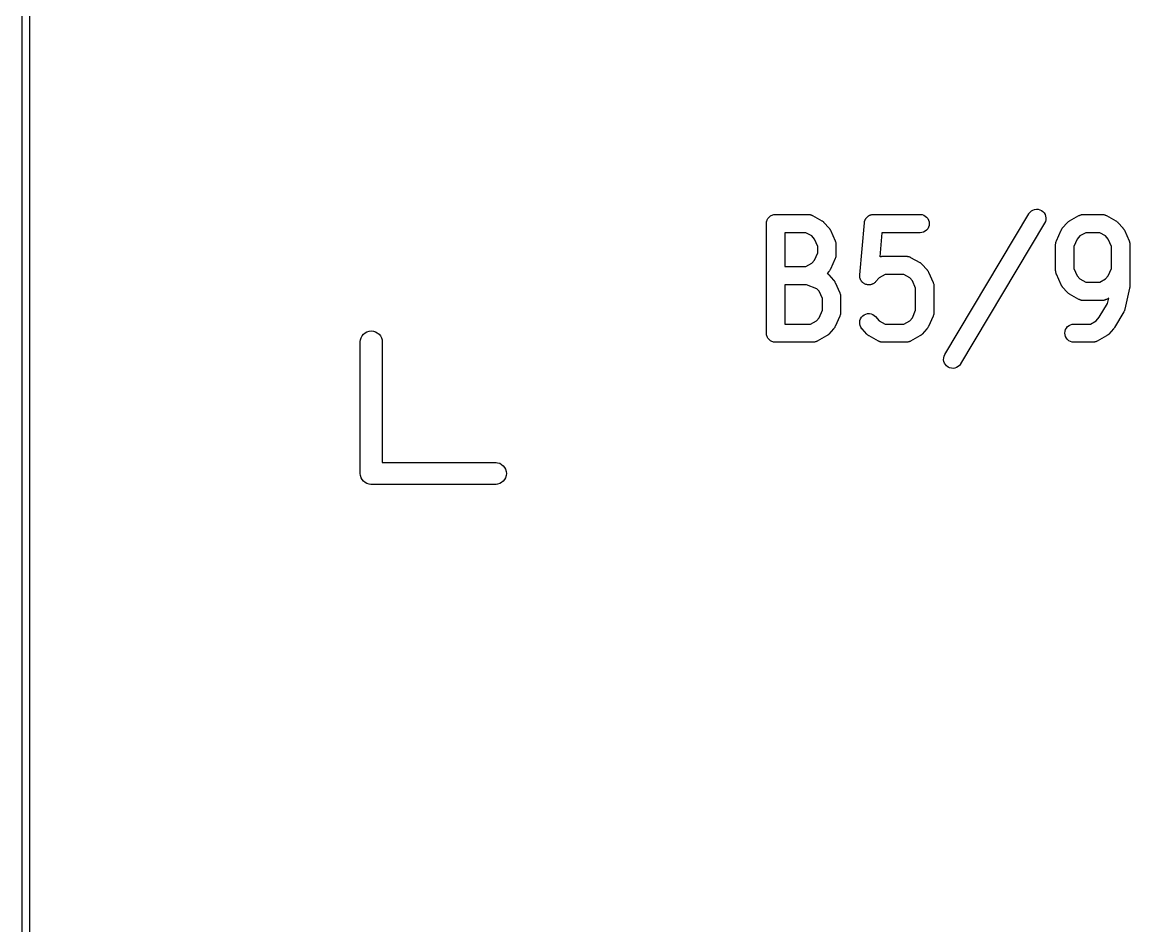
# Model space of a CAD drawing. Extents: x 0.7 to 15.8, y -5 to -0.9.
# Drawn here: x 0.6553 to 0.9536, y -2.478 to -2.2344 of the extents above; entities that cross this region are included whole.
import ezdxf

# ---------------------------------------------------------------- set-up
doc = ezdxf.new("R2010")
doc.units = 0
doc.header["$MEASUREMENT"] = 0
doc.layers.add('BLACK', color=7, linetype='CONTINUOUS')

msp = doc.modelspace()

# ---------------------------------------------------------------- linework, layer by layer
at = {"layer": 'BLACK', "linetype": 'CONTINUOUS'}
for p, q in [((0.655266, -4.90624), (0.655266, -1.0937)), ((0.657234, -1.0938), (0.657234, -4.90625)), ((0.9279, -2.2849), (0.928376, -2.28484)), ((0.928376, -2.28484), (0.928855, -2.28486)), ((0.855802, -2.28797), (0.85587, -2.28775)), ((0.85587, -2.28775), (0.855875, -2.28774)), ((0.855875, -2.28774), (0.855877, -2.28773)), ((0.855877, -2.28773), (0.85599, -2.28753)), ((0.85599, -2.28753), (0.856099, -2.28733)), ((0.856099, -2.28733), (0.856104, -2.28732)), ((0.856104, -2.28732), (0.856109, -2.28731)), ((0.856109, -2.28731), (0.856257, -2.28714)), ((0.856257, -2.28714), (0.856405, -2.28696)), ((0.856405, -2.28696), (0.856412, -2.28695)), ((0.856412, -2.28695), (0.856417, -2.28694)), ((0.856417, -2.28694), (0.856599, -2.2868)), ((0.856599, -2.2868), (0.856777, -2.28665)), ((0.856777, -2.28665), (0.856785, -2.28665)), ((0.856785, -2.28665), (0.856791, -2.28664)), ((0.856791, -2.28664), (0.856997, -2.28654)), ((0.856997, -2.28654), (0.857201, -2.28643)), ((0.857201, -2.28643), (0.857209, -2.28642)), ((0.857209, -2.28642), (0.857217, -2.28642)), ((0.857217, -2.28642), (0.857438, -2.28636)), ((0.857438, -2.28636), (0.857661, -2.28629)), ((0.857661, -2.28629), (0.85767, -2.28629)), ((0.85767, -2.28629), (0.857678, -2.28629)), ((0.857678, -2.28629), (0.857906, -2.28626)), ((0.857906, -2.28626), (0.858139, -2.28624)), ((0.858139, -2.28624), (0.866931, -2.28624)), ((0.866931, -2.28624), (0.866966, -2.28624)), ((0.866966, -2.28624), (0.867095, -2.28626)), ((0.867095, -2.28626), (0.867224, -2.28626)), ((0.867224, -2.28626), (0.867333, -2.28628)), ((0.867333, -2.28628), (0.867443, -2.2863)), ((0.867443, -2.2863), (0.867566, -2.28633)), ((0.867566, -2.28633), (0.867693, -2.28636)), ((0.867693, -2.28636), (0.867795, -2.28641)), ((0.867795, -2.28641), (0.867901, -2.28644)), ((0.867901, -2.28644), (0.868014, -2.2865)), ((0.868014, -2.2865), (0.868133, -2.28655)), ((0.868133, -2.28655), (0.870645, -2.28796)), ((0.882212, -2.28787), (0.882248, -2.28775)), ((0.882248, -2.28775), (0.882305, -2.28764)), ((0.882305, -2.28764), (0.88235, -2.28754)), ((0.88235, -2.28754), (0.882419, -2.28743)), ((0.882419, -2.28743), (0.882477, -2.28733)), ((0.882477, -2.28733), (0.882552, -2.28723)), ((0.882552, -2.28723), (0.882618, -2.28714)), ((0.882618, -2.28714), (0.882705, -2.28705)), ((0.882705, -2.28705), (0.882783, -2.28696)), ((0.882783, -2.28696), (0.882875, -2.28688)), ((0.882875, -2.28688), (0.882958, -2.2868)), ((0.882958, -2.2868), (0.88306, -2.28673)), ((0.88306, -2.28673), (0.883155, -2.28665)), ((0.883155, -2.28665), (0.88326, -2.2866)), ((0.88326, -2.2866), (0.883358, -2.28653)), ((0.883358, -2.28653), (0.883471, -2.28648)), ((0.883471, -2.28648), (0.883579, -2.28643)), ((0.883579, -2.28643), (0.883692, -2.28639)), ((0.883692, -2.28639), (0.883802, -2.28635)), ((0.883802, -2.28635), (0.883921, -2.28632)), ((0.883921, -2.28632), (0.884039, -2.28629)), ((0.884039, -2.28629), (0.884157, -2.28628)), ((0.884157, -2.28628), (0.884273, -2.28625)), ((0.884273, -2.28625), (0.884395, -2.28625)), ((0.884395, -2.28625), (0.884517, -2.28624)), ((0.884517, -2.28624), (0.897078, -2.28624)), ((0.897078, -2.28624), (0.897112, -2.28624)), ((0.897112, -2.28624), (0.897589, -2.2863)), ((0.897589, -2.2863), (0.898047, -2.28644)), ((0.898047, -2.28644), (0.898468, -2.28667)), ((0.898468, -2.28667), (0.898836, -2.28698)), ((0.898836, -2.28698), (0.899137, -2.28735)), ((0.899137, -2.28735), (0.899359, -2.28778)), ((0.899359, -2.28778), (0.899495, -2.28824)), ((0.903756, -2.324), (0.926366, -2.28604)), ((0.926366, -2.28604), (0.926384, -2.28601)), ((0.926384, -2.28601), (0.926674, -2.28563)), ((0.926674, -2.28563), (0.927033, -2.28531)), ((0.927033, -2.28531), (0.927447, -2.28506)), ((0.927447, -2.28506), (0.9279, -2.2849)), ((0.928855, -2.28486), (0.929321, -2.28498)), ((0.929321, -2.28498), (0.929754, -2.28519)), ((0.929754, -2.28519), (0.930138, -2.28548)), ((0.930138, -2.28548), (0.93046, -2.28584)), ((0.93046, -2.28584), (0.930706, -2.28625)), ((0.930706, -2.28625), (0.930867, -2.2867)), ((0.930914, -2.28765), (0.930798, -2.28812)), ((0.930867, -2.2867), (0.930938, -2.28717)), ((0.930938, -2.28717), (0.930914, -2.28765)), ((0.937327, -2.28796), (0.939839, -2.28655)), ((0.939839, -2.28655), (0.939869, -2.28654)), ((0.939869, -2.28654), (0.939989, -2.28649)), ((0.939989, -2.28649), (0.940103, -2.28643)), ((0.940103, -2.28643), (0.940209, -2.2864)), ((0.940209, -2.2864), (0.940312, -2.28635)), ((0.940312, -2.28635), (0.940439, -2.28633)), ((0.940439, -2.28633), (0.940563, -2.28629)), ((0.940563, -2.28629), (0.940674, -2.28628)), ((0.940674, -2.28628), (0.940782, -2.28626)), ((0.940782, -2.28626), (0.940912, -2.28625)), ((0.940912, -2.28625), (0.941041, -2.28624)), ((0.941041, -2.28624), (0.946065, -2.28624)), ((0.946065, -2.28624), (0.9461, -2.28624)), ((0.9461, -2.28624), (0.946228, -2.28626)), ((0.946228, -2.28626), (0.946358, -2.28626)), ((0.946358, -2.28626), (0.946467, -2.28628)), ((0.946467, -2.28628), (0.946577, -2.2863)), ((0.946577, -2.2863), (0.9467, -2.28633)), ((0.9467, -2.28633), (0.946827, -2.28636)), ((0.946827, -2.28636), (0.946929, -2.28641)), ((0.946929, -2.28641), (0.947035, -2.28644)), ((0.947035, -2.28644), (0.947148, -2.2865)), ((0.947148, -2.2865), (0.947267, -2.28655)), ((0.947267, -2.28655), (0.949779, -2.28796)), ((0.855678, -2.28867), (0.855705, -2.28844)), ((0.855678, -2.28868), (0.855678, -2.28867)), ((0.855678, -2.28869), (0.855678, -2.28868)), ((0.855678, -2.2887), (0.855678, -2.28869)), ((0.855678, -2.28869), (0.855678, -2.28869)), ((0.855678, -2.31823), (0.855678, -2.2887)), ((0.855705, -2.28844), (0.855728, -2.28821)), ((0.855728, -2.28821), (0.855731, -2.2882)), ((0.855731, -2.2882), (0.855732, -2.28819)), ((0.855732, -2.28819), (0.855802, -2.28797)), ((0.870645, -2.28796), (0.870675, -2.28798)), ((0.870675, -2.28798), (0.870797, -2.28807)), ((0.870797, -2.28807), (0.870925, -2.28814)), ((0.870925, -2.28814), (0.870992, -2.28821)), ((0.870992, -2.28821), (0.871066, -2.28826)), ((0.871066, -2.28826), (0.871168, -2.28837)), ((0.871168, -2.28837), (0.871279, -2.28847)), ((0.871279, -2.28847), (0.872535, -2.28988)), ((0.872535, -2.28988), (0.872558, -2.2899)), ((0.872558, -2.2899), (0.872629, -2.29)), ((0.872629, -2.29), (0.872709, -2.29009)), ((0.872709, -2.29009), (0.872767, -2.2902)), ((0.872767, -2.2902), (0.872835, -2.29029)), ((0.872835, -2.29029), (0.872886, -2.2904)), ((0.872886, -2.2904), (0.872946, -2.29051)), ((0.872946, -2.29051), (0.874203, -2.29332)), ((0.88081, -2.30254), (0.882066, -2.28848)), ((0.882066, -2.28848), (0.882069, -2.28845)), ((0.882069, -2.28845), (0.882094, -2.28833)), ((0.882094, -2.28833), (0.882106, -2.28821)), ((0.882106, -2.28821), (0.882141, -2.28809)), ((0.882141, -2.28809), (0.882165, -2.28798)), ((0.882165, -2.28798), (0.882212, -2.28787)), ((0.898439, -2.29075), (0.898015, -2.29098)), ((0.898812, -2.29045), (0.898439, -2.29075)), ((0.899118, -2.29008), (0.898812, -2.29045)), ((0.899346, -2.28966), (0.899118, -2.29008)), ((0.899488, -2.2892), (0.899346, -2.28966)), ((0.899538, -2.28872), (0.899488, -2.2892)), ((0.899495, -2.28824), (0.899538, -2.28872)), ((0.930594, -2.28856), (0.907984, -2.32652)), ((0.930798, -2.28812), (0.930594, -2.28856)), ((0.93377, -2.29332), (0.935026, -2.29051)), ((0.935026, -2.29051), (0.93504, -2.29048)), ((0.93504, -2.29048), (0.935102, -2.29037)), ((0.935102, -2.29037), (0.935154, -2.29026)), ((0.935154, -2.29026), (0.935224, -2.29017)), ((0.935224, -2.29017), (0.935284, -2.29007)), ((0.935284, -2.29007), (0.935365, -2.28997)), ((0.935365, -2.28997), (0.935438, -2.28988)), ((0.935438, -2.28988), (0.936694, -2.28847)), ((0.936694, -2.28847), (0.936717, -2.28844)), ((0.936717, -2.28844), (0.936828, -2.28834)), ((0.936828, -2.28834), (0.936933, -2.28824)), ((0.936933, -2.28824), (0.937007, -2.28818)), ((0.937007, -2.28818), (0.937075, -2.28812)), ((0.937075, -2.28812), (0.937203, -2.28805)), ((0.937203, -2.28805), (0.937327, -2.28796)), ((0.949779, -2.28796), (0.949809, -2.28798)), ((0.949809, -2.28798), (0.949931, -2.28807)), ((0.949931, -2.28807), (0.950059, -2.28814)), ((0.950059, -2.28814), (0.950126, -2.28821)), ((0.950126, -2.28821), (0.950199, -2.28826)), ((0.950199, -2.28826), (0.950302, -2.28837)), ((0.950302, -2.28837), (0.950413, -2.28847)), ((0.950413, -2.28847), (0.951669, -2.28988)), ((0.951669, -2.28988), (0.951691, -2.2899)), ((0.951691, -2.2899), (0.951762, -2.29)), ((0.951762, -2.29), (0.951843, -2.29009)), ((0.951843, -2.29009), (0.951901, -2.2902)), ((0.951901, -2.2902), (0.951969, -2.29029)), ((0.951969, -2.29029), (0.952019, -2.2904)), ((0.952019, -2.2904), (0.95208, -2.29051)), ((0.95208, -2.29051), (0.953336, -2.29332)), ((0.860599, -2.29116), (0.860599, -2.3003)), ((0.86629, -2.29116), (0.860599, -2.29116)), ((0.867883, -2.29205), (0.86629, -2.29116)), ((0.868609, -2.29287), (0.867883, -2.29205)), ((0.869495, -2.29485), (0.868609, -2.29287)), ((0.874203, -2.29332), (0.874216, -2.29335)), ((0.874216, -2.29335), (0.874222, -2.29337)), ((0.874222, -2.29337), (0.874231, -2.29339)), ((0.874231, -2.29339), (0.874295, -2.2936)), ((0.874295, -2.2936), (0.874362, -2.29381)), ((0.886767, -2.29116), (0.886188, -2.29765)), ((0.897078, -2.29116), (0.886767, -2.29116)), ((0.897556, -2.29112), (0.897078, -2.29116)), ((0.898015, -2.29098), (0.897556, -2.29112)), ((0.93361, -2.29381), (0.933615, -2.2938)), ((0.933615, -2.2938), (0.933618, -2.29378)), ((0.933618, -2.29378), (0.933688, -2.29357)), ((0.933688, -2.29357), (0.933755, -2.29336)), ((0.933755, -2.29336), (0.933764, -2.29334)), ((0.933764, -2.29334), (0.93377, -2.29332)), ((0.939363, -2.29287), (0.938477, -2.29485)), ((0.94009, -2.29205), (0.939363, -2.29287)), ((0.941683, -2.29116), (0.94009, -2.29205)), ((0.945424, -2.29116), (0.941683, -2.29116)), ((0.947017, -2.29205), (0.945424, -2.29116)), ((0.947743, -2.29287), (0.947017, -2.29205)), ((0.948629, -2.29485), (0.947743, -2.29287)), ((0.953336, -2.29332), (0.95335, -2.29335)), ((0.95335, -2.29335), (0.953356, -2.29337)), ((0.953356, -2.29337), (0.953365, -2.29339)), ((0.953365, -2.29339), (0.953429, -2.2936)), ((0.953429, -2.2936), (0.953496, -2.29381)), ((0.868609, -2.2986), (0.869495, -2.29661)), ((0.869495, -2.29661), (0.869495, -2.29485)), ((0.874362, -2.29381), (0.874364, -2.29383)), ((0.874364, -2.29383), (0.87437, -2.29385)), ((0.87437, -2.29385), (0.874391, -2.29407)), ((0.874391, -2.29407), (0.874416, -2.29429)), ((0.874416, -2.29429), (0.874415, -2.29431)), ((0.874415, -2.29431), (0.874416, -2.29433)), ((0.874416, -2.29433), (0.874416, -2.29714)), ((0.933556, -2.29429), (0.933558, -2.29427)), ((0.933556, -2.29433), (0.933556, -2.29429)), ((0.933556, -2.30136), (0.933556, -2.29433)), ((0.933557, -2.29425), (0.933585, -2.29403)), ((0.933558, -2.29427), (0.933557, -2.29425)), ((0.933585, -2.29403), (0.93361, -2.29381)), ((0.938477, -2.29485), (0.938477, -2.30083)), ((0.948629, -2.30083), (0.948629, -2.29485)), ((0.953496, -2.29381), (0.953498, -2.29383)), ((0.953498, -2.29383), (0.953503, -2.29385)), ((0.953503, -2.29385), (0.953525, -2.29407)), ((0.953525, -2.29407), (0.95355, -2.29429)), ((0.95355, -2.29429), (0.953549, -2.29431)), ((0.953549, -2.29431), (0.95355, -2.29433)), ((0.95355, -2.29433), (0.95355, -2.30558)), ((0.86629, -2.3003), (0.867883, -2.29941)), ((0.867883, -2.29941), (0.868609, -2.2986)), ((0.874203, -2.29814), (0.872946, -2.30095)), ((0.874208, -2.29812), (0.874203, -2.29814)), ((0.874217, -2.29811), (0.874208, -2.29812)), ((0.874284, -2.2979), (0.874217, -2.29811)), ((0.874355, -2.29769), (0.874284, -2.2979)), ((0.874357, -2.29767), (0.874355, -2.29769)), ((0.874363, -2.29765), (0.874357, -2.29767)), ((0.874387, -2.29743), (0.874363, -2.29765)), ((0.874415, -2.29721), (0.874387, -2.29743)), ((0.874416, -2.29717), (0.874414, -2.29719)), ((0.874414, -2.29719), (0.874415, -2.29721)), ((0.874416, -2.29714), (0.874416, -2.29717)), ((0.886188, -2.29765), (0.886198, -2.29764)), ((0.886198, -2.29764), (0.8863, -2.2976)), ((0.8863, -2.2976), (0.886427, -2.29757)), ((0.886427, -2.29757), (0.886551, -2.29754)), ((0.886551, -2.29754), (0.886661, -2.29753)), ((0.886661, -2.29753), (0.88677, -2.2975)), ((0.88677, -2.2975), (0.8869, -2.2975)), ((0.8869, -2.2975), (0.887029, -2.29749)), ((0.887029, -2.29749), (0.893309, -2.29749)), ((0.893309, -2.29749), (0.893344, -2.29749)), ((0.893344, -2.29749), (0.893473, -2.2975)), ((0.893473, -2.2975), (0.893602, -2.29751)), ((0.893602, -2.29751), (0.893711, -2.29753)), ((0.893711, -2.29753), (0.893821, -2.29754)), ((0.893821, -2.29754), (0.893944, -2.29758)), ((0.893944, -2.29758), (0.894071, -2.29761)), ((0.894071, -2.29761), (0.894173, -2.29766)), ((0.894173, -2.29766), (0.894279, -2.29769)), ((0.894279, -2.29769), (0.894392, -2.29775)), ((0.894392, -2.29775), (0.894511, -2.2978)), ((0.894511, -2.2978), (0.897023, -2.29921)), ((0.897023, -2.29921), (0.897053, -2.29923)), ((0.897053, -2.29923), (0.897175, -2.29931)), ((0.897175, -2.29931), (0.897303, -2.29939)), ((0.897303, -2.29939), (0.89737, -2.29945)), ((0.89737, -2.29945), (0.897444, -2.29951)), ((0.897444, -2.29951), (0.897546, -2.29962)), ((0.897546, -2.29962), (0.897657, -2.29972)), ((0.897657, -2.29972), (0.898913, -2.30112)), ((0.860599, -2.3003), (0.86629, -2.3003)), ((0.872535, -2.30159), (0.872059, -2.30212)), ((0.872059, -2.30212), (0.872098, -2.30215)), ((0.872098, -2.30215), (0.872181, -2.3022)), ((0.872181, -2.3022), (0.872286, -2.3023)), ((0.872286, -2.3023), (0.872399, -2.30239)), ((0.872399, -2.30239), (0.872463, -2.30246)), ((0.872463, -2.30246), (0.872535, -2.30253)), ((0.872607, -2.30149), (0.872535, -2.30159)), ((0.872535, -2.30253), (0.873791, -2.30394)), ((0.872689, -2.3014), (0.872607, -2.30149)), ((0.872748, -2.3013), (0.872689, -2.3014)), ((0.872818, -2.3012), (0.872748, -2.3013)), ((0.87287, -2.30109), (0.872818, -2.3012)), ((0.872932, -2.30099), (0.87287, -2.30109)), ((0.872946, -2.30095), (0.872932, -2.30099)), ((0.880803, -2.30289), (0.880811, -2.30272)), ((0.880811, -2.30272), (0.88081, -2.30254)), ((0.887671, -2.30241), (0.886078, -2.3033)), ((0.892668, -2.30241), (0.887671, -2.30241)), ((0.894261, -2.3033), (0.892668, -2.30241)), ((0.898913, -2.30112), (0.898935, -2.30115)), ((0.898935, -2.30115), (0.899006, -2.30125)), ((0.899006, -2.30125), (0.899087, -2.30134)), ((0.899087, -2.30134), (0.899145, -2.30144)), ((0.899145, -2.30144), (0.899213, -2.30154)), ((0.899213, -2.30154), (0.899264, -2.30165)), ((0.899264, -2.30165), (0.899324, -2.30176)), ((0.899324, -2.30176), (0.90058, -2.30457)), ((0.933558, -2.30138), (0.933556, -2.30136)), ((0.933556, -2.30139), (0.933558, -2.30138)), ((0.933581, -2.30161), (0.933556, -2.30139)), ((0.933603, -2.30183), (0.933581, -2.30161)), ((0.933608, -2.30185), (0.933603, -2.30183)), ((0.93361, -2.30187), (0.933608, -2.30185)), ((0.933677, -2.30208), (0.93361, -2.30187)), ((0.933742, -2.30229), (0.933677, -2.30208)), ((0.93375, -2.30231), (0.933742, -2.30229)), ((0.933756, -2.30233), (0.93375, -2.30231)), ((0.93377, -2.30236), (0.933756, -2.30233)), ((0.935026, -2.30517), (0.93377, -2.30236)), ((0.938477, -2.30083), (0.939363, -2.30282)), ((0.947743, -2.30282), (0.948629, -2.30083)), ((0.860599, -2.30522), (0.860599, -2.31577)), ((0.866487, -2.30522), (0.860599, -2.30522)), ((0.86927, -2.30626), (0.866487, -2.30522)), ((0.873791, -2.30394), (0.873814, -2.30396)), ((0.873814, -2.30396), (0.873884, -2.30406)), ((0.873884, -2.30406), (0.873965, -2.30415)), ((0.873965, -2.30415), (0.874023, -2.30426)), ((0.874023, -2.30426), (0.874092, -2.30435)), ((0.874092, -2.30435), (0.874142, -2.30446)), ((0.874142, -2.30446), (0.874203, -2.30457)), ((0.874203, -2.30457), (0.875459, -2.30738)), ((0.880813, -2.30296), (0.880803, -2.30289)), ((0.880814, -2.30302), (0.880813, -2.30296)), ((0.880849, -2.3032), (0.880814, -2.30302)), ((0.880875, -2.30337), (0.880849, -2.3032)), ((0.880898, -2.30343), (0.880875, -2.30337)), ((0.880911, -2.30349), (0.880898, -2.30343)), ((0.880979, -2.30366), (0.880911, -2.30349)), ((0.881038, -2.30382), (0.880979, -2.30366)), ((0.881072, -2.30388), (0.881038, -2.30382)), ((0.881098, -2.30394), (0.881072, -2.30388)), ((0.881196, -2.30408), (0.881098, -2.30394)), ((0.881286, -2.30423), (0.881196, -2.30408)), ((0.88133, -2.30428), (0.881286, -2.30423)), ((0.881367, -2.30433), (0.88133, -2.30428)), ((0.881492, -2.30446), (0.881367, -2.30433)), ((0.881609, -2.30459), (0.881492, -2.30446)), ((0.881661, -2.30463), (0.881609, -2.30459)), ((0.881709, -2.30467), (0.881661, -2.30463)), ((0.881854, -2.30477), (0.881709, -2.30467)), ((0.881994, -2.30487), (0.881854, -2.30477)), ((0.882054, -2.3049), (0.881994, -2.30487)), ((0.882109, -2.30494), (0.882054, -2.3049)), ((0.88227, -2.305), (0.882109, -2.30494)), ((0.882428, -2.30508), (0.88227, -2.305)), ((0.882492, -2.30509), (0.882428, -2.30508)), ((0.882553, -2.30512), (0.882492, -2.30509)), ((0.882724, -2.30515), (0.882553, -2.30512)), ((0.882894, -2.3052), (0.882724, -2.30515)), ((0.88296, -2.3052), (0.882894, -2.3052)), ((0.883025, -2.30521), (0.88296, -2.3052)), ((0.883198, -2.30521), (0.883025, -2.30521)), ((0.883373, -2.30522), (0.883198, -2.30521)), ((0.883439, -2.30521), (0.883373, -2.30522)), ((0.883505, -2.30521), (0.883439, -2.30521)), ((0.883676, -2.30518), (0.883505, -2.30521)), ((0.883849, -2.30515), (0.883676, -2.30518)), ((0.883911, -2.30513), (0.883849, -2.30515)), ((0.883976, -2.30512), (0.883911, -2.30513)), ((0.884137, -2.30505), (0.883976, -2.30512)), ((0.884302, -2.30499), (0.884137, -2.30505)), ((0.884358, -2.30496), (0.884302, -2.30499)), ((0.884419, -2.30493), (0.884358, -2.30496)), ((0.884565, -2.30484), (0.884419, -2.30493)), ((0.884715, -2.30475), (0.884565, -2.30484)), ((0.884764, -2.3047), (0.884715, -2.30475)), ((0.884819, -2.30467), (0.884764, -2.3047)), ((0.884943, -2.30454), (0.884819, -2.30467)), ((0.885073, -2.30443), (0.884943, -2.30454)), ((0.885096, -2.3044), (0.885073, -2.30443)), ((0.886078, -2.3033), (0.885096, -2.3044)), ((0.894987, -2.30412), (0.894261, -2.3033)), ((0.895873, -2.3061), (0.894987, -2.30412)), ((0.90058, -2.30457), (0.900594, -2.3046)), ((0.900594, -2.3046), (0.9006, -2.30462)), ((0.9006, -2.30462), (0.900609, -2.30464)), ((0.900609, -2.30464), (0.900673, -2.30485)), ((0.900673, -2.30485), (0.90074, -2.30506)), ((0.90074, -2.30506), (0.900742, -2.30508)), ((0.900742, -2.30508), (0.900748, -2.3051)), ((0.900748, -2.3051), (0.900769, -2.30532)), ((0.900769, -2.30532), (0.900794, -2.30554)), ((0.900794, -2.30554), (0.900793, -2.30556)), ((0.900793, -2.30556), (0.900794, -2.30558)), ((0.900794, -2.30558), (0.900794, -2.31261)), ((0.935087, -2.30528), (0.935026, -2.30517)), ((0.935137, -2.30539), (0.935087, -2.30528)), ((0.935205, -2.30549), (0.935137, -2.30539)), ((0.935264, -2.30559), (0.935205, -2.30549)), ((0.935344, -2.30568), (0.935264, -2.30559)), ((0.935415, -2.30578), (0.935344, -2.30568)), ((0.939363, -2.30282), (0.94009, -2.30363)), ((0.94009, -2.30363), (0.941683, -2.30452)), ((0.941683, -2.30452), (0.945424, -2.30452)), ((0.945424, -2.30452), (0.947017, -2.30363)), ((0.947017, -2.30363), (0.947743, -2.30282)), ((0.95355, -2.30563), (0.953522, -2.30586)), ((0.95355, -2.30561), (0.953549, -2.30562)), ((0.953549, -2.30562), (0.95355, -2.30563)), ((0.95355, -2.30558), (0.95355, -2.30561)), ((0.869865, -2.30693), (0.86927, -2.30626)), ((0.870751, -2.30891), (0.869865, -2.30693)), ((0.875459, -2.30738), (0.875472, -2.30742)), ((0.875472, -2.30742), (0.875478, -2.30743)), ((0.875478, -2.30743), (0.875487, -2.30745)), ((0.875487, -2.30745), (0.875551, -2.30766)), ((0.875551, -2.30766), (0.875618, -2.30787)), ((0.875618, -2.30787), (0.87562, -2.30789)), ((0.87562, -2.30789), (0.875626, -2.30791)), ((0.875626, -2.30791), (0.875647, -2.30813)), ((0.875647, -2.30813), (0.875672, -2.30835)), ((0.875672, -2.30835), (0.875671, -2.30837)), ((0.875671, -2.30837), (0.875673, -2.30839)), ((0.875673, -2.30839), (0.875673, -2.31261)), ((0.895873, -2.31208), (0.895873, -2.3061)), ((0.935438, -2.30581), (0.935415, -2.30578)), ((0.936694, -2.30721), (0.935438, -2.30581)), ((0.936804, -2.30732), (0.936694, -2.30721)), ((0.936907, -2.30743), (0.936804, -2.30732)), ((0.93698, -2.30748), (0.936907, -2.30743)), ((0.937047, -2.30754), (0.93698, -2.30748)), ((0.937175, -2.30762), (0.937047, -2.30754)), ((0.937297, -2.30771), (0.937175, -2.30762)), ((0.937327, -2.30772), (0.937297, -2.30771)), ((0.939839, -2.30913), (0.937327, -2.30772)), ((0.953491, -2.30611), (0.952235, -2.31174)), ((0.953493, -2.3061), (0.953491, -2.30611)), ((0.953497, -2.30609), (0.953493, -2.3061)), ((0.953522, -2.30586), (0.953497, -2.30609)), ((0.870751, -2.31208), (0.870751, -2.30891)), ((0.939958, -2.30918), (0.939839, -2.30913)), ((0.940072, -2.30924), (0.939958, -2.30918)), ((0.940177, -2.30928), (0.940072, -2.30924)), ((0.940279, -2.30932), (0.940177, -2.30928)), ((0.940406, -2.30935), (0.940279, -2.30932)), ((0.940529, -2.30939), (0.940406, -2.30935)), ((0.940639, -2.3094), (0.940529, -2.30939)), ((0.940748, -2.30942), (0.940639, -2.3094)), ((0.940878, -2.30943), (0.940748, -2.30942)), ((0.941007, -2.30944), (0.940878, -2.30943)), ((0.941041, -2.30944), (0.941007, -2.30944)), ((0.946065, -2.30944), (0.941041, -2.30944)), ((0.945329, -2.31395), (0.947518, -2.31028)), ((0.946195, -2.30943), (0.946065, -2.30944)), ((0.946324, -2.30943), (0.946195, -2.30943)), ((0.946433, -2.30941), (0.946324, -2.30943)), ((0.946543, -2.30939), (0.946433, -2.30941)), ((0.946668, -2.30936), (0.946543, -2.30939)), ((0.946794, -2.30933), (0.946668, -2.30936)), ((0.946897, -2.30929), (0.946794, -2.30933)), ((0.947003, -2.30926), (0.946897, -2.30929)), ((0.947117, -2.3092), (0.947003, -2.30926)), ((0.947237, -2.30914), (0.947117, -2.3092)), ((0.947267, -2.30913), (0.947237, -2.30914)), ((0.947847, -2.3088), (0.947267, -2.30913)), ((0.947518, -2.31028), (0.947847, -2.3088)), ((0.869139, -2.31488), (0.869865, -2.31406)), ((0.869865, -2.31406), (0.870751, -2.31208)), ((0.875459, -2.31361), (0.874203, -2.31642)), ((0.875465, -2.31359), (0.875459, -2.31361)), ((0.875474, -2.31357), (0.875465, -2.31359)), ((0.87554, -2.31336), (0.875474, -2.31357)), ((0.875611, -2.31315), (0.87554, -2.31336)), ((0.875613, -2.31313), (0.875611, -2.31315)), ((0.875619, -2.31312), (0.875613, -2.31313)), ((0.875643, -2.3129), (0.875619, -2.31312)), ((0.875672, -2.31268), (0.875643, -2.3129)), ((0.875672, -2.31264), (0.87567, -2.31266)), ((0.87567, -2.31266), (0.875672, -2.31268)), ((0.875673, -2.31261), (0.875672, -2.31264)), ((0.880884, -2.31478), (0.881053, -2.31433)), ((0.881053, -2.31433), (0.881307, -2.31392)), ((0.881307, -2.31392), (0.881634, -2.31357)), ((0.881634, -2.31357), (0.882024, -2.31329)), ((0.882024, -2.31329), (0.882461, -2.31309)), ((0.882461, -2.31309), (0.882928, -2.31298)), ((0.882928, -2.31298), (0.883408, -2.31296)), ((0.883408, -2.31296), (0.883882, -2.31304)), ((0.883882, -2.31304), (0.884333, -2.3132)), ((0.884333, -2.3132), (0.884742, -2.31345)), ((0.884742, -2.31345), (0.885096, -2.31378)), ((0.885096, -2.31378), (0.886078, -2.31488)), ((0.894261, -2.31488), (0.894987, -2.31406)), ((0.894987, -2.31406), (0.895873, -2.31208)), ((0.90058, -2.31361), (0.899324, -2.31642)), ((0.900586, -2.31359), (0.90058, -2.31361)), ((0.900595, -2.31357), (0.900586, -2.31359)), ((0.900662, -2.31336), (0.900595, -2.31357)), ((0.900733, -2.31315), (0.900662, -2.31336)), ((0.900735, -2.31313), (0.900733, -2.31315)), ((0.900741, -2.31312), (0.900735, -2.31313)), ((0.900765, -2.3129), (0.900741, -2.31312)), ((0.900793, -2.31268), (0.900765, -2.3129)), ((0.900794, -2.31264), (0.900792, -2.31266)), ((0.900792, -2.31266), (0.900793, -2.31268)), ((0.900794, -2.31261), (0.900794, -2.31264)), ((0.944504, -2.31488), (0.945329, -2.31395)), ((0.951948, -2.31246), (0.949436, -2.31668)), ((0.952004, -2.31234), (0.951948, -2.31246)), ((0.952071, -2.31222), (0.952004, -2.31234)), ((0.952106, -2.31212), (0.952071, -2.31222)), ((0.952152, -2.31202), (0.952106, -2.31212)), ((0.952184, -2.31189), (0.952152, -2.31202)), ((0.952227, -2.31177), (0.952184, -2.31189)), ((0.952235, -2.31174), (0.952227, -2.31177)), ((0.748683, -2.31771), (0.749262, -2.31765)), ((0.749262, -2.31765), (0.749841, -2.31771)), ((0.860599, -2.31577), (0.867546, -2.31577)), ((0.867546, -2.31577), (0.869139, -2.31488)), ((0.873791, -2.31706), (0.872535, -2.31846)), ((0.873863, -2.31696), (0.873791, -2.31706)), ((0.873945, -2.31687), (0.873863, -2.31696)), ((0.874005, -2.31676), (0.873945, -2.31687)), ((0.874074, -2.31667), (0.874005, -2.31676)), ((0.874126, -2.31656), (0.874074, -2.31667)), ((0.874188, -2.31645), (0.874126, -2.31656)), ((0.874203, -2.31642), (0.874188, -2.31645)), ((0.880806, -2.31525), (0.880884, -2.31478)), ((0.88082, -2.31573), (0.880806, -2.31525)), ((0.880928, -2.3162), (0.88082, -2.31573)), ((0.881125, -2.31664), (0.880928, -2.3162)), ((0.881403, -2.31703), (0.881125, -2.31664)), ((0.881426, -2.31706), (0.881403, -2.31703)), ((0.882682, -2.31846), (0.881426, -2.31706)), ((0.886078, -2.31488), (0.887671, -2.31577)), ((0.887671, -2.31577), (0.892668, -2.31577)), ((0.892668, -2.31577), (0.894261, -2.31488)), ((0.898913, -2.31706), (0.897657, -2.31846)), ((0.898985, -2.31696), (0.898913, -2.31706)), ((0.899067, -2.31687), (0.898985, -2.31696)), ((0.899126, -2.31676), (0.899067, -2.31687)), ((0.899196, -2.31667), (0.899126, -2.31676)), ((0.899248, -2.31656), (0.899196, -2.31667)), ((0.89931, -2.31645), (0.899248, -2.31656)), ((0.899324, -2.31642), (0.89931, -2.31645)), ((0.936118, -2.31773), (0.93626, -2.31728)), ((0.93626, -2.31728), (0.936489, -2.31685)), ((0.936489, -2.31685), (0.936795, -2.31648)), ((0.936795, -2.31648), (0.937167, -2.31618)), ((0.937167, -2.31618), (0.937591, -2.31595)), ((0.937591, -2.31595), (0.938051, -2.31582)), ((0.938051, -2.31582), (0.938529, -2.31577)), ((0.938529, -2.31577), (0.942911, -2.31577)), ((0.942911, -2.31577), (0.944504, -2.31488)), ((0.949156, -2.31706), (0.9479, -2.31846)), ((0.949285, -2.31688), (0.949156, -2.31706)), ((0.949418, -2.31671), (0.949285, -2.31688)), ((0.949436, -2.31668), (0.949418, -2.31671)), ((0.746309, -2.32048), (0.746352, -2.32004)), ((0.746309, -2.35591), (0.746309, -2.32048)), ((0.746352, -2.32004), (0.746521, -2.31948)), ((0.746521, -2.31948), (0.746795, -2.31897)), ((0.746795, -2.31897), (0.747164, -2.31852)), ((0.747164, -2.31852), (0.747613, -2.31815)), ((0.747613, -2.31815), (0.748126, -2.31788)), ((0.748126, -2.31788), (0.748683, -2.31771)), ((0.749841, -2.31771), (0.750397, -2.31788)), ((0.750397, -2.31788), (0.75091, -2.31815)), ((0.75091, -2.31815), (0.75136, -2.31852)), ((0.75136, -2.31852), (0.751729, -2.31897)), ((0.751729, -2.31897), (0.752003, -2.31948)), ((0.752003, -2.31948), (0.752172, -2.32004)), ((0.752172, -2.32004), (0.752215, -2.32048)), ((0.752215, -2.32048), (0.752215, -2.3531)), ((0.855701, -2.31846), (0.855678, -2.31823)), ((0.855722, -2.31869), (0.855701, -2.31846)), ((0.855724, -2.3187), (0.855722, -2.31869)), ((0.855725, -2.31871), (0.855724, -2.3187)), ((0.855792, -2.31893), (0.855725, -2.31871)), ((0.855857, -2.31915), (0.855792, -2.31893)), ((0.855861, -2.31916), (0.855857, -2.31915)), ((0.855864, -2.31917), (0.855861, -2.31916)), ((0.855972, -2.31937), (0.855864, -2.31917)), ((0.85608, -2.31958), (0.855972, -2.31937)), ((0.856085, -2.31958), (0.85608, -2.31958)), ((0.856089, -2.31959), (0.856085, -2.31958)), ((0.856235, -2.31977), (0.856089, -2.31959)), ((0.856381, -2.31995), (0.856235, -2.31977)), ((0.856387, -2.31996), (0.856381, -2.31995)), ((0.856393, -2.31996), (0.856387, -2.31996)), ((0.856572, -2.32011), (0.856393, -2.31996)), ((0.856749, -2.32026), (0.856572, -2.32011)), ((0.856756, -2.32026), (0.856749, -2.32026)), ((0.856763, -2.32027), (0.856756, -2.32026)), ((0.856967, -2.32038), (0.856763, -2.32027)), ((0.857169, -2.32049), (0.856967, -2.32038)), ((0.857178, -2.32049), (0.857169, -2.32049)), ((0.857185, -2.3205), (0.857178, -2.32049)), ((0.857405, -2.32057), (0.857185, -2.3205)), ((0.857627, -2.32064), (0.857405, -2.32057)), ((0.857636, -2.32064), (0.857627, -2.32064)), ((0.857644, -2.32064), (0.857636, -2.32064)), ((0.857872, -2.32066), (0.857644, -2.32064)), ((0.868666, -2.32064), (0.868555, -2.32065)), ((0.86879, -2.32061), (0.868666, -2.32064)), ((0.868917, -2.32058), (0.86879, -2.32061)), ((0.869019, -2.32054), (0.868917, -2.32058)), ((0.869125, -2.3205), (0.869019, -2.32054)), ((0.86924, -2.32044), (0.869125, -2.3205)), ((0.869359, -2.32039), (0.86924, -2.32044)), ((0.869389, -2.32038), (0.869359, -2.32039)), ((0.871902, -2.31897), (0.869389, -2.32038)), ((0.872025, -2.31888), (0.871902, -2.31897)), ((0.872154, -2.31881), (0.872025, -2.31888)), ((0.872221, -2.31875), (0.872154, -2.31881)), ((0.872296, -2.3187), (0.872221, -2.31875)), ((0.8724, -2.31859), (0.872296, -2.3187)), ((0.872512, -2.31849), (0.8724, -2.31859)), ((0.872535, -2.31846), (0.872512, -2.31849)), ((0.882792, -2.31856), (0.882682, -2.31846)), ((0.882895, -2.31867), (0.882792, -2.31856)), ((0.882968, -2.31873), (0.882895, -2.31867)), ((0.883035, -2.31879), (0.882968, -2.31873)), ((0.883163, -2.31887), (0.883035, -2.31879)), ((0.883285, -2.31895), (0.883163, -2.31887)), ((0.883315, -2.31897), (0.883285, -2.31895)), ((0.885827, -2.32038), (0.883315, -2.31897)), ((0.885946, -2.32043), (0.885827, -2.32038)), ((0.88606, -2.32049), (0.885946, -2.32043)), ((0.886165, -2.32052), (0.88606, -2.32049)), ((0.886267, -2.32057), (0.886165, -2.32052)), ((0.886394, -2.3206), (0.886267, -2.32057)), ((0.886517, -2.32064), (0.886394, -2.3206)), ((0.886627, -2.32065), (0.886517, -2.32064)), ((0.893787, -2.32064), (0.893677, -2.32065)), ((0.893912, -2.32061), (0.893787, -2.32064)), ((0.894039, -2.32058), (0.893912, -2.32061)), ((0.894141, -2.32054), (0.894039, -2.32058)), ((0.894247, -2.3205), (0.894141, -2.32054)), ((0.894362, -2.32044), (0.894247, -2.3205)), ((0.894481, -2.32039), (0.894362, -2.32044)), ((0.894511, -2.32038), (0.894481, -2.32039)), ((0.897023, -2.31897), (0.894511, -2.32038)), ((0.897147, -2.31888), (0.897023, -2.31897)), ((0.897276, -2.31881), (0.897147, -2.31888)), ((0.897343, -2.31875), (0.897276, -2.31881)), ((0.897418, -2.3187), (0.897343, -2.31875)), ((0.897522, -2.31859), (0.897418, -2.3187)), ((0.897634, -2.31849), (0.897522, -2.31859)), ((0.897657, -2.31846), (0.897634, -2.31849)), ((0.936068, -2.31821), (0.936118, -2.31773)), ((0.936112, -2.31869), (0.936068, -2.31821)), ((0.936247, -2.31915), (0.936112, -2.31869)), ((0.93647, -2.31958), (0.936247, -2.31915)), ((0.936771, -2.31995), (0.93647, -2.31958)), ((0.937139, -2.32026), (0.936771, -2.31995)), ((0.937559, -2.32049), (0.937139, -2.32026)), ((0.938017, -2.32064), (0.937559, -2.32049)), ((0.938494, -2.32069), (0.938017, -2.32064)), ((0.944031, -2.32064), (0.94392, -2.32065)), ((0.944156, -2.32061), (0.944031, -2.32064)), ((0.944282, -2.32058), (0.944156, -2.32061)), ((0.944384, -2.32054), (0.944282, -2.32058)), ((0.944491, -2.3205), (0.944384, -2.32054)), ((0.944605, -2.32044), (0.944491, -2.3205)), ((0.944725, -2.32039), (0.944605, -2.32044)), ((0.944755, -2.32038), (0.944725, -2.32039)), ((0.947267, -2.31897), (0.944755, -2.32038)), ((0.94739, -2.31888), (0.947267, -2.31897)), ((0.947519, -2.31881), (0.94739, -2.31888)), ((0.947587, -2.31875), (0.947519, -2.31881)), ((0.947661, -2.3187), (0.947587, -2.31875)), ((0.947766, -2.31859), (0.947661, -2.3187)), ((0.947877, -2.31849), (0.947766, -2.31859)), ((0.9479, -2.31846), (0.947877, -2.31849)), ((0.858104, -2.32069), (0.857872, -2.32066)), ((0.858121, -2.32069), (0.858104, -2.32069)), ((0.858122, -2.32069), (0.858121, -2.32069)), ((0.858139, -2.32069), (0.858122, -2.32069)), ((0.858122, -2.32069), (0.858122, -2.32069)), ((0.868188, -2.32069), (0.858139, -2.32069)), ((0.868317, -2.32068), (0.868188, -2.32069)), ((0.868446, -2.32068), (0.868317, -2.32068)), ((0.868555, -2.32065), (0.868446, -2.32068)), ((0.886736, -2.32067), (0.886627, -2.32065)), ((0.886866, -2.32068), (0.886736, -2.32067)), ((0.886995, -2.32069), (0.886866, -2.32068)), ((0.887029, -2.32069), (0.886995, -2.32069)), ((0.893309, -2.32069), (0.887029, -2.32069)), ((0.893439, -2.32068), (0.893309, -2.32069)), ((0.893568, -2.32068), (0.893439, -2.32068)), ((0.893677, -2.32065), (0.893568, -2.32068)), ((0.938529, -2.32069), (0.938494, -2.32069)), ((0.943553, -2.32069), (0.938529, -2.32069)), ((0.943682, -2.32068), (0.943553, -2.32069)), ((0.943812, -2.32068), (0.943682, -2.32068)), ((0.94392, -2.32065), (0.943812, -2.32068)), ((0.903413, -2.32538), (0.903436, -2.3249)), ((0.903483, -2.32586), (0.903413, -2.32538)), ((0.903436, -2.3249), (0.903552, -2.32444)), ((0.903644, -2.32631), (0.903483, -2.32586)), ((0.903552, -2.32444), (0.903756, -2.324)), ((0.90389, -2.32672), (0.903644, -2.32631)), ((0.907967, -2.32655), (0.907676, -2.32693)), ((0.907984, -2.32652), (0.907967, -2.32655)), ((0.904212, -2.32708), (0.90389, -2.32672)), ((0.904597, -2.32737), (0.904212, -2.32708)), ((0.90503, -2.32757), (0.904597, -2.32737)), ((0.905495, -2.32769), (0.90503, -2.32757)), ((0.905974, -2.32772), (0.905495, -2.32769)), ((0.90645, -2.32765), (0.905974, -2.32772)), ((0.906903, -2.32749), (0.90645, -2.32765)), ((0.907318, -2.32725), (0.906903, -2.32749)), ((0.907676, -2.32693), (0.907318, -2.32725)), ((0.752215, -2.3531), (0.782871, -2.3531)), ((0.782871, -2.3531), (0.783305, -2.35314)), ((0.783305, -2.35314), (0.783862, -2.35331)), ((0.783862, -2.35331), (0.784375, -2.35359)), ((0.746295, -2.35605), (0.746309, -2.35591)), ((0.746352, -2.35663), (0.746295, -2.35605)), ((0.784375, -2.35359), (0.784824, -2.35396)), ((0.784824, -2.35396), (0.785193, -2.3544)), ((0.785193, -2.3544), (0.785468, -2.35492)), ((0.785468, -2.35492), (0.785636, -2.35547)), ((0.785636, -2.35547), (0.785693, -2.35605)), ((0.785693, -2.35605), (0.785636, -2.35663)), ((0.746521, -2.35719), (0.746352, -2.35663)), ((0.746795, -2.3577), (0.746521, -2.35719)), ((0.747164, -2.35815), (0.746795, -2.3577)), ((0.747613, -2.35852), (0.747164, -2.35815)), ((0.748126, -2.35879), (0.747613, -2.35852)), ((0.748683, -2.35896), (0.748126, -2.35879)), ((0.749117, -2.35901), (0.748683, -2.35896)), ((0.749262, -2.35902), (0.749117, -2.35901)), ((0.749406, -2.35901), (0.749262, -2.35902)), ((0.782871, -2.35901), (0.749406, -2.35901)), ((0.783305, -2.35896), (0.782871, -2.35901)), ((0.783862, -2.35879), (0.783305, -2.35896)), ((0.784375, -2.35852), (0.783862, -2.35879)), ((0.784824, -2.35815), (0.784375, -2.35852)), ((0.785193, -2.3577), (0.784824, -2.35815)), ((0.785468, -2.35719), (0.785193, -2.3577)), ((0.785636, -2.35663), (0.785468, -2.35719))]:
    msp.add_line(p, q, dxfattribs=at)

doc.saveas('drawing.dxf')
